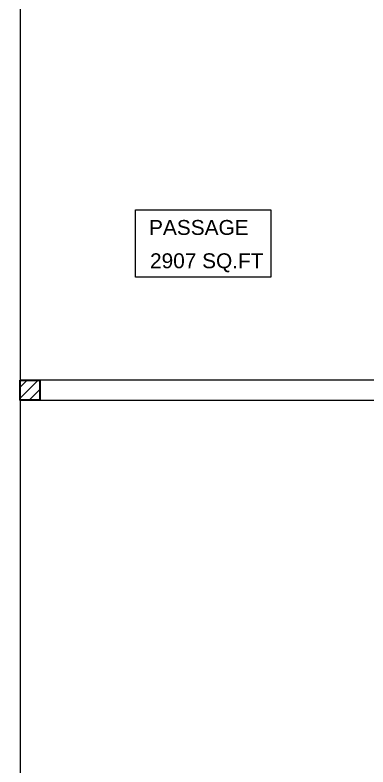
# Model space of a CAD drawing. Header units: inches. Extents: x 16106347 to 16308397, y -515360 to -420631.
# Drawn here: x 16177685 to 16181235, y -492543 to -484972 of the extents above; entities that cross this region are included whole.
import ezdxf

# ---------------------------------------------------------------- set-up
doc = ezdxf.new("R2010")
doc.units = ezdxf.units.IN
doc.header["$LTSCALE"] = 1000
doc.header["$MEASUREMENT"] = 0
doc.linetypes.add('HIDDEN', pattern=[0.375, 0.25, -0.125])
for name, color, linetype in [('00', 252, 'Continuous'), ('S-COLUMN', 1, 'Continuous'), ('S-COLUMN HATCH', 8, 'Continuous'), ('TEXT', 7, 'Continuous')]:
    doc.layers.add(name, color=color, linetype=linetype)
for name, color, linetype, lineweight in [('col', 1, 'Continuous', 35), ('dim', 251, 'Continuous', 9), ('FLOORING', 251, 'Continuous', 20), ('HIDDEN', 253, 'HIDDEN', 9)]:
    doc.layers.add(name, color=color, linetype=linetype, lineweight=lineweight)
doc.styles.add('ARIAL', font='ARIALN.TTF')

# ---------------------------------------------------------------- blocks, each defined once
blk = doc.blocks.new('COLUMN')
at = {"layer": 'col', "elevation": 0}
blk.add_lwpolyline([(357238.57, -8849.48), (357246.57, -8849.48), (357246.57, -8857.52), (357238.57, -8857.52)], close=True, dxfattribs=at)
at = {"layer": 'HIDDEN', "color": 251, "elevation": 0}
blk.add_lwpolyline([(357382.56, -8849.48), (357246.57, -8849.48), (357246.57, -8857.52), (357382.56, -8857.52)], close=True, dxfattribs=at)
blk = doc.blocks.new('zw$8369')
at = {"layer": 'dim', "color": 251, "elevation": 0}
blk.add_lwpolyline([(-789.12, -177.28), (-734.69, -177.28), (-734.69, -204.35), (-789.12, -204.35)], close=True, dxfattribs=at)
at = {"layer": 'FLOORING', "color": 251, "elevation": 0}
blk.add_lwpolyline([(-1315.63, 245.01), (-1201.63, 245.01), (-1201.63, 485.01), (-949.63, 485.01), (-949.62, 245.01), (-835.62, 245.01), (-835.62, -98.86), (-835.62, -490.75), (-1315.63, -490.75), (-1315.63, 245.01)], dxfattribs=at)
at = {"layer": 'col', "color": 251, "rotation": 360}
blk.add_blockref('COLUMN', (-358074.19, 8603.64, 0), dxfattribs=at)
at = {"layer": 'TEXT', "color": 251, "char_height": 6, "attachment_point": 1, "style": 'ARIAL'}
for s, insert, width in [('{\\fArial|b0|i0|c0|p34;\\C1;PASSAGE}', (-783.71, -181.34, 0), 52.6417), ('{\\fArial|b0|i0|c0|p34;\\W7.38129; }{\\fArial|b0|i0|c0|p34;\\C1;2907 SQ.FT}', (-800.51, -194.76, 0), 80.1115)]:
    blk.add_mtext(s, dxfattribs=dict(at, insert=insert, width=width))

msp = doc.modelspace()

# ---------------------------------------------------------------- hatches: boundary and pattern name
at = {"layer": 'S-COLUMN HATCH'}
h = msp.add_hatch(dxfattribs=at)
h.set_pattern_fill('ANSI31', color=256, scale=625, angle=360, style=0)
h.set_pattern_definition([(45, (15436408.54, -525812.92), (-55.242717, 55.242717), [])])
h.paths.add_polyline_path([(16177735.3, -488648.1), (16177935.3, -488648.1), (16177935.3, -488849.1), (16177735.3, -488849.1)])

# ---------------------------------------------------------------- linework, layer by layer
at = {"layer": 'S-COLUMN', "ltscale": 5, "elevation": 0}
msp.add_lwpolyline([(16177735.3, -488648.1), (16177935.3, -488648.1), (16177935.3, -488849.1), (16177735.3, -488849.1)], close=True, dxfattribs=at)

# ---------------------------------------------------------------- block references
at = {"layer": '00', "color": 1, "linetype": 'Continuous', "xscale": 25, "yscale": 25, "zscale": 25}
msp.add_blockref('zw$8369', (16198625.9, -482502.1, 0), dxfattribs=at)

doc.saveas('drawing.dxf')
